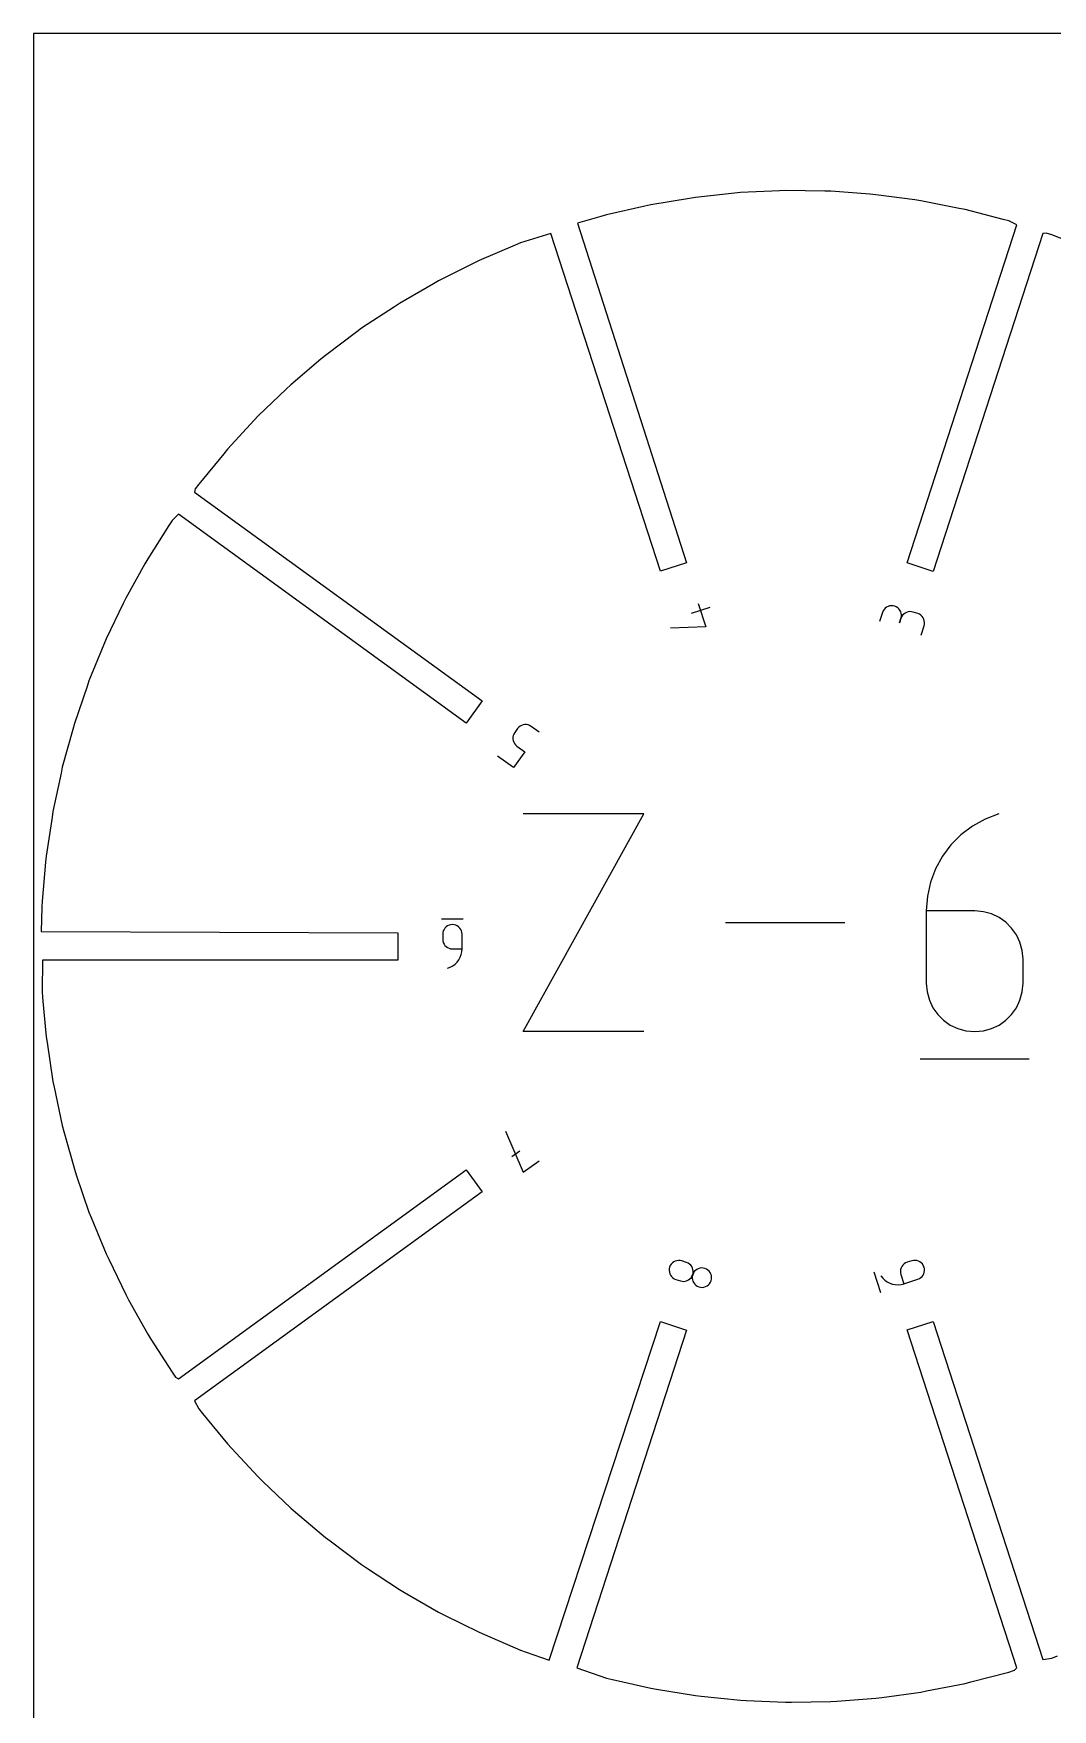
# Model space of a CAD drawing. Extents: x 0 to 457, y 0 to 812.
# Drawn here: x 0 to 223.9, y 443.6 to 812 of the extents above; entities that cross this region are included whole.
import ezdxf

# ---------------------------------------------------------------- set-up
doc = ezdxf.new("R2010")
doc.units = 0

msp = doc.modelspace()

# ---------------------------------------------------------------- linework, layer by layer
at = {"layer": 'annotation', "color": 1}
for p, q in [((148.574157, 685.829712), (144.519243, 684.512191)), ((146.050665, 686.689798), (147.697846, 681.620296)), ((186.905892, 685.442232), (186.700085, 685.129762)), ((187.158642, 685.70934), (186.905892, 685.442232)), ((187.450678, 685.927265), (187.158642, 685.70934)), ((187.774347, 686.092186), (187.450678, 685.927265)), ((188.121991, 686.20028), (187.774347, 686.092186)), ((188.485957, 686.247725), (188.121991, 686.20028)), ((188.858589, 686.230699), (188.485957, 686.247725)), ((189.232231, 686.14538), (188.858589, 686.230699)), ((189.586367, 685.994229), (189.232231, 686.14538)), ((189.232231, 686.14538), (189.232231, 686.14538)), ((189.899167, 685.788545), (189.586367, 685.994229)), ((190.166732, 685.535903), (189.899167, 685.788545)), ((190.385161, 685.243881), (190.166732, 685.535903)), ((190.550555, 684.920054), (190.385161, 685.243881)), ((147.697846, 681.620296), (139.93962, 681.337832)), ((186.548875, 684.775754), (185.890115, 682.748296)), ((186.700085, 685.129762), (186.548875, 684.775754)), ((190.60379, 683.458232), (190.273945, 682.443072)), ((190.273945, 682.443072), (190.60379, 683.458232)), ((190.659015, 684.572), (190.550555, 684.920054)), ((190.60379, 683.458232), (190.689532, 683.833512)), ((190.755, 683.812241), (190.60379, 683.458232)), ((190.60379, 683.458232), (190.60379, 683.458232)), ((190.706641, 684.207293), (190.659015, 684.572)), ((190.689532, 683.833512), (190.706641, 684.207293)), ((190.960807, 684.12471), (190.755, 683.812241)), ((191.213556, 684.391818), (190.960807, 684.12471)), ((191.505593, 684.609744), (191.213556, 684.391818)), ((191.829261, 684.774664), (191.505593, 684.609744)), ((192.176906, 684.882758), (191.829261, 684.774664)), ((192.540872, 684.930203), (192.176906, 684.882758)), ((192.913503, 684.913177), (192.540872, 684.930203)), ((193.287145, 684.827859), (192.913503, 684.913177)), ((194.302306, 684.498013), (193.287145, 684.827859)), ((193.287145, 684.827859), (193.287145, 684.827859)), ((194.654888, 684.347367), (194.302306, 684.498013)), ((194.966441, 684.142088), (194.654888, 684.347367)), ((195.233032, 683.889763), (194.966441, 684.142088)), ((195.009378, 679.785268), (195.668139, 681.812725)), ((195.450727, 683.597979), (195.233032, 683.889763)), ((195.615596, 683.274323), (195.450727, 683.597979)), ((195.723704, 682.926383), (195.615596, 683.274323)), ((195.668139, 681.812725), (195.753908, 682.187997)), ((195.668139, 681.812725), (195.668139, 681.812725)), ((195.771119, 682.561745), (195.723704, 682.926383)), ((195.753908, 682.187997), (195.771119, 682.561745)), ((106.622018, 659.514958), (106.368763, 659.224938)), ((106.914464, 659.748699), (106.622018, 659.514958)), ((107.237636, 659.924843), (106.914464, 659.748699)), ((107.583069, 660.042076), (107.237636, 659.924843)), ((107.942298, 660.099081), (107.583069, 660.042076)), ((108.306858, 660.094542), (107.942298, 660.099081)), ((108.668284, 660.027145), (108.306858, 660.094542)), ((109.018111, 659.895571), (108.668284, 660.027145)), ((109.347874, 659.698507), (109.018111, 659.895571)), ((111.072532, 658.44547), (109.347874, 659.698507)), ((109.347874, 659.698507), (109.347874, 659.698507)), ((105.348109, 657.32436), (105.343809, 656.960336)), ((105.343809, 656.960336), (105.401091, 656.601831)), ((105.415395, 657.685525), (105.348109, 657.32436)), ((105.401091, 656.601831), (105.518549, 656.257219)), ((105.547072, 658.035456), (105.415395, 657.685525)), ((105.518549, 656.257219), (105.694778, 655.934878)), ((105.744544, 658.365775), (105.547072, 658.035456)), ((105.694778, 655.934878), (105.928375, 655.643185)), ((106.368763, 659.224938), (105.744544, 658.365775)), ((105.744544, 658.365775), (105.744544, 658.365775)), ((105.429794, 650.678906), (101.980478, 653.184982)), ((107.942593, 654.137477), (105.429794, 650.678906)), ((105.928375, 655.643185), (106.217934, 655.390515)), ((106.217934, 655.390515), (107.942593, 654.137477)), ((107.559179, 592.618553), (134.126493, 640.466125)), ((134.126493, 640.466125), (107.559179, 640.466125)), ((206.297653, 637.787169), (203.783928, 635.891543)), ((209.090767, 639.324872), (206.297653, 637.787169)), ((212.134598, 640.466125), (209.090767, 639.324872)), ((212.134598, 640.466125), (212.134598, 640.466125)), ((201.578264, 633.67652), (199.709335, 631.180625)), ((203.783928, 635.891543), (201.578264, 633.67652)), ((199.709335, 631.180625), (198.205812, 628.442386)), ((198.205812, 628.442386), (197.096368, 625.500328)), ((197.096368, 625.500328), (196.409675, 622.392978)), ((196.409675, 622.392978), (196.174405, 619.158862)), ((196.174405, 619.158862), (196.174405, 603.255681)), ((206.799531, 619.158862), (196.174405, 619.158862)), ((208.710485, 618.988326), (206.799531, 619.158862)), ((210.508627, 618.496491), (208.710485, 618.988326)), ((94.440668, 617.350545), (89.640668, 617.350545)), ((90.411179, 615.391172), (90.200948, 615.093288)), ((90.668047, 615.648439), (90.411179, 615.391172)), ((90.965551, 615.85905), (90.668047, 615.648439)), ((91.29769, 616.016965), (90.965551, 615.85905)), ((91.658464, 616.116144), (91.29769, 616.016965)), ((92.041872, 616.150545), (91.658464, 616.116144)), ((92.424488, 616.116144), (92.041872, 616.150545)), ((92.041872, 616.150545), (92.041872, 616.150545)), ((92.784841, 616.016965), (92.424488, 616.116144)), ((93.116856, 615.85905), (92.784841, 616.016965)), ((93.414459, 615.648439), (93.116856, 615.85905)), ((93.671574, 615.391172), (93.414459, 615.648439)), ((93.882128, 615.093288), (93.671574, 615.391172)), ((178.236067, 616.542339), (152.073833, 616.542339)), ((212.164048, 617.713018), (210.508627, 618.496491)), ((213.646843, 616.667566), (212.164048, 617.713018)), ((214.927103, 615.389796), (213.646843, 616.667566)), ((215.974922, 613.909368), (214.927103, 615.389796)), ((89.944397, 614.399833), (89.910078, 614.016342)), ((89.910078, 614.016342), (89.910078, 612.954358)), ((89.910078, 612.954358), (89.910078, 612.954358)), ((89.910078, 612.954358), (89.944397, 612.571053)), ((90.043354, 614.760829), (89.944397, 614.399833)), ((89.944397, 612.571053), (90.043354, 612.210556)), ((90.200948, 615.093288), (90.043354, 614.760829)), ((90.043354, 612.210556), (90.200948, 611.878817)), ((90.200948, 611.878817), (90.411179, 611.581788)), ((90.411179, 611.581788), (90.668047, 611.32542)), ((94.040044, 614.760829), (93.882128, 615.093288)), ((94.139249, 614.399833), (94.040044, 614.760829)), ((94.173667, 614.016342), (94.139249, 614.399833)), ((94.173667, 610.825574), (94.173667, 614.016342)), ((94.173667, 614.016342), (94.173667, 614.016342)), ((216.760392, 612.255942), (215.974922, 613.909368)), ((217.253606, 610.45918), (216.760392, 612.255942)), ((90.668047, 611.32542), (90.965551, 611.115664)), ((90.965551, 611.115664), (91.29769, 610.95847)), ((91.29769, 610.95847), (91.658464, 610.859789)), ((91.658464, 610.859789), (92.041872, 610.825574)), ((92.041872, 610.825574), (94.173667, 610.825574)), ((92.646914, 607.468376), (93.089452, 607.912792)), ((93.089452, 607.912792), (93.464429, 608.413561)), ((93.464429, 608.413561), (93.766092, 608.962954)), ((93.766092, 608.962954), (93.988687, 609.55324)), ((93.988687, 609.55324), (94.126463, 610.17669)), ((94.126463, 610.17669), (94.173667, 610.825574)), ((217.424656, 608.54874), (217.253606, 610.45918)), ((217.424656, 603.255681), (217.424656, 608.54874)), ((217.424656, 608.54874), (217.424656, 608.54874)), ((90.97146, 606.550545), (91.582165, 606.779523)), ((90.97146, 606.550545), (90.97146, 606.550545)), ((91.582165, 606.779523), (92.142568, 607.088043)), ((92.142568, 607.088043), (92.646914, 607.468376)), ((196.174405, 603.255681), (196.174405, 603.255681)), ((196.174405, 603.255681), (196.34595, 601.344315)), ((196.34595, 601.344315), (196.840399, 599.545071)), ((216.760392, 599.545071), (217.253606, 601.344315)), ((217.253606, 601.344315), (217.424656, 603.255681)), ((196.840399, 599.545071), (197.627474, 597.888052)), ((197.627474, 597.888052), (198.676898, 596.403364)), ((214.927103, 596.403364), (215.974922, 597.888052)), ((215.974922, 597.888052), (216.760392, 599.545071)), ((198.676898, 596.403364), (199.958393, 595.121111)), ((199.958393, 595.121111), (201.441681, 594.071399)), ((201.441681, 594.071399), (203.096485, 593.284333)), ((203.096485, 593.284333), (204.892528, 592.790016)), ((208.710485, 592.790016), (210.508627, 593.284333)), ((210.508627, 593.284333), (212.164048, 594.071399)), ((212.164048, 594.071399), (213.646843, 595.121111)), ((213.646843, 595.121111), (214.927103, 596.403364)), ((134.126493, 592.618553), (107.559179, 592.618553)), ((204.892528, 592.790016), (206.799531, 592.618553)), ((206.799531, 592.618553), (208.710485, 592.790016)), ((206.799531, 592.618553), (206.799531, 592.618553)), ((194.843639, 586.637607), (218.767425, 586.637607)), ((103.705136, 570.769147), (107.621268, 561.74813)), ((105.108469, 565.206701), (106.835076, 566.461154)), ((107.621268, 561.74813), (111.074968, 564.25739)), ((140.129556, 541.518732), (139.92435, 541.20651)), ((140.381654, 541.785922), (140.129556, 541.518732)), ((140.673109, 542.004141), (140.381654, 541.785922)), ((140.996383, 542.16945), (140.673109, 542.004141)), ((141.343938, 542.277911), (140.996383, 542.16945)), ((141.708239, 542.325586), (141.343938, 542.277911)), ((142.081749, 542.308536), (141.708239, 542.325586)), ((142.456929, 542.222821), (142.081749, 542.308536)), ((142.456929, 542.222821), (142.456929, 542.222821)), ((143.466936, 541.89465), (142.456929, 542.222821)), ((143.820878, 541.743479), (143.466936, 541.89465)), ((144.133484, 541.537649), (143.820878, 541.743479)), ((144.400869, 541.284795), (144.133484, 541.537649)), ((191.297242, 541.569809), (191.029853, 541.316886)), ((191.609913, 541.775712), (191.297242, 541.569809)), ((191.963999, 541.926951), (191.609913, 541.775712)), ((192.979159, 542.256796), (191.963999, 541.926951)), ((191.963999, 541.926951), (191.963999, 541.926951)), ((193.354536, 542.342574), (192.979159, 542.256796)), ((193.728571, 542.359796), (193.354536, 542.342574)), ((194.093634, 542.312369), (193.728571, 542.359796)), ((194.442093, 542.204201), (194.093634, 542.312369)), ((194.766317, 542.0392), (194.442093, 542.204201)), ((195.058675, 541.821275), (194.766317, 542.0392)), ((195.311536, 541.554333), (195.058675, 541.821275)), ((195.517268, 541.242282), (195.311536, 541.554333)), ((139.687881, 540.478732), (139.670376, 540.105523)), ((139.670376, 540.105523), (139.717278, 539.741182)), ((139.773574, 540.853195), (139.687881, 540.478732)), ((139.717278, 539.741182), (139.824804, 539.393326)), ((139.92435, 541.20651), (139.773574, 540.853195)), ((139.773574, 540.853195), (139.773574, 540.853195)), ((139.824804, 539.393326), (139.989171, 539.069573)), ((139.989171, 539.069573), (140.206598, 538.777538)), ((140.206598, 538.777538), (140.473301, 538.524837)), ((140.473301, 538.524837), (140.785499, 538.319088)), ((140.785499, 538.319088), (141.139408, 538.167907)), ((141.139408, 538.167907), (142.149415, 537.839736)), ((142.149415, 537.839736), (142.149415, 537.839736)), ((142.149415, 537.839736), (142.524766, 537.753945)), ((143.2637, 537.784084), (143.612049, 537.89222)), ((143.612049, 537.89222), (143.936163, 538.057204)), ((143.936163, 538.057204), (144.228424, 538.27514)), ((144.228424, 538.27514), (144.481216, 538.542131)), ((144.619147, 540.992551), (144.400869, 541.284795)), ((144.481216, 538.542131), (144.686921, 538.854279)), ((144.784432, 540.668551), (144.619147, 540.992551)), ((144.686921, 538.854279), (144.837923, 539.207688)), ((144.752426, 538.833162), (144.735448, 538.459781)), ((144.735448, 538.459781), (144.783112, 538.095193)), ((144.837923, 539.207688), (144.752426, 538.833162)), ((144.783112, 538.095193), (144.891541, 537.747044)), ((144.892839, 540.320431), (144.784432, 540.668551)), ((144.837923, 539.207688), (144.92347, 539.582365)), ((144.988896, 539.56094), (144.837923, 539.207688)), ((144.837923, 539.207688), (144.837923, 539.207688)), ((144.837923, 539.207688), (144.837923, 539.207688)), ((144.94048, 539.955824), (144.892839, 540.320431)), ((144.92347, 539.582365), (144.94048, 539.955824)), ((145.194627, 539.872991), (144.988896, 539.56094)), ((145.447488, 540.139933), (145.194627, 539.872991)), ((145.739846, 540.357858), (145.447488, 540.139933)), ((146.06407, 540.522859), (145.739846, 540.357858)), ((146.412529, 540.631026), (146.06407, 540.522859)), ((146.777592, 540.678454), (146.412529, 540.631026)), ((147.151627, 540.661232), (146.777592, 540.678454)), ((147.527004, 540.575454), (147.151627, 540.661232)), ((147.879411, 540.424782), (147.527004, 540.575454)), ((147.527004, 540.575454), (147.527004, 540.575454)), ((148.190823, 540.21934), (147.879411, 540.424782)), ((148.45731, 539.966777), (148.190823, 540.21934)), ((148.674945, 539.674742), (148.45731, 539.966777)), ((148.8398, 539.350883), (148.674945, 539.674742)), ((148.741824, 537.536761), (148.892838, 537.890166)), ((148.947944, 539.002847), (148.8398, 539.350883)), ((148.892838, 537.890166), (148.978392, 538.264841)), ((148.892838, 537.890166), (148.892838, 537.890166)), ((148.995451, 538.638284), (148.947944, 539.002847)), ((148.978392, 538.264841), (148.995451, 538.638284)), ((184.655747, 539.832464), (186.139028, 535.267393)), ((186.208438, 538.937054), (186.208438, 538.937054)), ((186.208438, 538.937054), (186.612883, 538.427463)), ((186.612883, 538.427463), (187.077842, 537.990176)), ((187.077842, 537.990176), (187.594085, 537.628274)), ((190.538052, 540.352436), (190.490464, 539.987872)), ((190.490464, 539.987872), (190.507495, 539.614508)), ((190.507495, 539.614508), (190.593012, 539.239989)), ((190.646391, 540.700555), (190.538052, 540.352436)), ((190.593012, 539.239989), (191.251773, 537.212531)), ((190.811614, 541.024586), (190.646391, 540.700555)), ((191.029853, 541.316886), (190.811614, 541.024586)), ((191.251773, 537.212531), (194.29668, 538.201882)), ((194.29668, 538.201882), (194.650817, 538.353033)), ((194.29668, 538.201882), (194.29668, 538.201882)), ((194.650817, 538.353033), (194.963617, 538.558717)), ((194.963617, 538.558717), (195.231181, 538.811359)), ((195.231181, 538.811359), (195.449611, 539.103381)), ((195.449611, 539.103381), (195.615005, 539.427208)), ((195.66824, 540.88903), (195.517268, 541.242282)), ((195.615005, 539.427208), (195.723465, 539.775262)), ((195.753982, 540.51375), (195.66824, 540.88903)), ((195.66824, 540.88903), (195.66824, 540.88903)), ((195.723465, 539.775262), (195.77109, 540.139969)), ((195.77109, 540.139969), (195.753982, 540.51375)), ((142.524766, 537.753945), (142.898734, 537.736694)), ((142.898734, 537.736694), (143.2637, 537.784084)), ((144.891541, 537.747044), (145.056859, 537.422982)), ((145.056859, 537.422982), (145.275188, 537.130653)), ((145.275188, 537.130653), (145.542654, 536.877705)), ((145.542654, 536.877705), (145.855377, 536.671785)), ((145.855377, 536.671785), (146.209483, 536.52054)), ((146.209483, 536.52054), (146.209483, 536.52054)), ((146.209483, 536.52054), (146.583149, 536.435297)), ((146.583149, 536.435297), (146.955842, 536.418459)), ((146.955842, 536.418459), (147.319887, 536.466149)), ((147.319887, 536.466149), (147.667612, 536.574488)), ((147.667612, 536.574488), (147.991341, 536.739597)), ((147.991341, 536.739597), (148.283402, 536.957598)), ((148.283402, 536.957598), (148.536121, 537.224612)), ((148.536121, 537.224612), (148.741824, 537.536761)), ((187.594085, 537.628274), (188.152386, 537.344839)), ((188.152386, 537.344839), (188.743516, 537.142953)), ((188.743516, 537.142953), (189.358248, 537.025697)), ((189.358248, 537.025697), (189.987353, 536.996154)), ((189.987353, 536.996154), (190.621604, 537.057405)), ((190.621604, 537.057405), (191.251773, 537.212531))]:
    msp.add_line(p, q, dxfattribs=at)
at = {"layer": 'boundary', "color": 5}
for p, q in [((163.939482, 777.412857), (155.311275, 777.025361)), ((165.24154, 777.471334), (163.939482, 777.412857)), ((173.877477, 777.342134), (165.24154, 777.471334)), ((175.180702, 777.322636), (173.877477, 777.342134)), ((183.793457, 776.677208), (175.180702, 777.322636)), ((134.348779, 774.067915), (125.928415, 772.146007)), ((135.61947, 774.357939), (134.348779, 774.067915)), ((144.139692, 775.77281), (135.61947, 774.357939)), ((145.425455, 775.986327), (144.139692, 775.77281)), ((154.015045, 776.889123), (145.425455, 775.986327)), ((155.311275, 777.025361), (154.015045, 776.889123)), ((185.093183, 776.579808), (183.793457, 776.677208)), ((193.651921, 775.420437), (185.093183, 776.579808)), ((194.943494, 775.245481), (193.651921, 775.420437)), ((203.417579, 773.57634), (194.943494, 775.245481)), ((204.696378, 773.324457), (203.417579, 773.57634)), ((124.677343, 771.780506), (119.556001, 770.284312)), ((119.556001, 770.284312), (143.483525, 695.672145)), ((125.928415, 772.146007), (124.677343, 771.780506)), ((191.958761, 695.636788), (216.09793, 769.929511)), ((213.055478, 771.151545), (204.696378, 773.324457)), ((214.316924, 770.823636), (213.055478, 771.151545)), ((216.09793, 769.929511), (214.316924, 770.823636)), ((113.657049, 768.052192), (107.029351, 766.005346)), ((137.777186, 693.818043), (113.657049, 768.052192)), ((221.804265, 768.075398), (197.6651, 693.782686)), ((222.531103, 768.154673), (221.804265, 768.075398)), ((223.770682, 767.75191), (222.531103, 768.154673)), ((231.810551, 764.596496), (223.770682, 767.75191)), ((105.830867, 765.493088), (97.888993, 762.098564)), ((107.029351, 766.005346), (105.830867, 765.493088)), ((96.723289, 761.515549), (88.998643, 757.652152)), ((97.888993, 762.098564), (96.723289, 761.515549)), ((87.869891, 757.000468), (80.390109, 752.68201)), ((88.998643, 757.652152), (87.869891, 757.000468)), ((79.302352, 751.963986), (72.09422, 747.205951)), ((80.390109, 752.68201), (79.302352, 751.963986)), ((71.05135, 746.424161), (64.140674, 741.243544)), ((72.09422, 747.205951), (71.05135, 746.424161)), ((63.146426, 740.400788), (56.557937, 734.816178)), ((64.140674, 741.243544), (63.146426, 740.400788)), ((55.615868, 733.915467), (49.373156, 727.946816)), ((56.557937, 734.816178), (55.615868, 733.915467)), ((48.486638, 726.991377), (42.612048, 720.660079)), ((49.373156, 727.946816), (48.486638, 726.991377)), ((41.784258, 719.653334), (36.298835, 712.98204)), ((42.612048, 720.660079), (41.784258, 719.653334)), ((35.532733, 711.927592), (35.383523, 711.211831)), ((35.383523, 711.211831), (98.580683, 665.296408)), ((36.298835, 712.98204), (35.532733, 711.927592)), ((29.754418, 703.841816), (25.104728, 696.56332)), ((30.45609, 704.940193), (29.754418, 703.841816)), ((31.856811, 706.35773), (30.45609, 704.940193)), ((95.053971, 660.442305), (31.856811, 706.35773)), ((25.104728, 696.56332), (24.470002, 695.424946)), ((24.470002, 695.424946), (20.263916, 687.881404)), ((143.483525, 695.672145), (137.777186, 693.818043)), ((197.6651, 693.782686), (191.958761, 695.636788)), ((19.698407, 686.707108), (15.951002, 678.925524)), ((20.263916, 687.881404), (19.698407, 686.707108)), ((15.951002, 678.925524), (15.456731, 677.71951)), ((15.456731, 677.71951), (12.181401, 669.727742)), ((11.760138, 668.494328), (8.968601, 660.32099)), ((12.181401, 669.727742), (11.760138, 668.494328)), ((98.580683, 665.296408), (95.053971, 660.442305)), ((8.968601, 660.32099), (8.621857, 659.06459)), ((8.621857, 659.06459), (6.324127, 650.738931)), ((6.05314, 649.464043), (4.257439, 641.015879)), ((6.324127, 650.738931), (6.05314, 649.464043)), ((4.257439, 641.015879), (4.063183, 639.727066)), ((4.063183, 639.727066), (2.775905, 631.186627)), ((2.775905, 631.186627), (2.659071, 629.888505)), ((2.659071, 629.888505), (1.884881, 621.286371)), ((1.84589, 619.983584), (1.68627, 614.650545)), ((1.884881, 621.286371), (1.84589, 619.983584)), ((1.68627, 614.650545), (80.040668, 614.350545)), ((80.040668, 614.350545), (80.040668, 608.350545)), ((1.986268, 608.350545), (1.884881, 601.41472)), ((80.040668, 608.350545), (1.986268, 608.350545)), ((1.884881, 601.41472), (2.001715, 600.116597)), ((2.001715, 600.116597), (2.775905, 591.514463)), ((2.775905, 591.514463), (2.970162, 590.225651)), ((2.970162, 590.225651), (4.257439, 581.685212)), ((4.257439, 581.685212), (4.528425, 580.410324)), ((4.528425, 580.410324), (6.324127, 571.96216)), ((6.324127, 571.96216), (6.670871, 570.705759)), ((6.670871, 570.705759), (8.968601, 562.3801)), ((8.968601, 562.3801), (9.389864, 561.146686)), ((9.389864, 561.146686), (12.181401, 552.973349)), ((31.856811, 516.343361), (95.053971, 562.258785)), ((95.053971, 562.258785), (98.580683, 557.404683)), ((98.580683, 557.404683), (35.383523, 511.489259)), ((12.181401, 552.973349), (12.675672, 551.767336)), ((12.675672, 551.767336), (15.951002, 543.775567)), ((15.951002, 543.775567), (16.516511, 542.60127)), ((16.516511, 542.60127), (20.263917, 534.819686)), ((20.263917, 534.819686), (20.898642, 533.681314)), ((20.898642, 533.681314), (25.104728, 526.137772)), ((113.279026, 454.456285), (137.777186, 528.883047)), ((143.483525, 527.028946), (119.363389, 452.7948)), ((137.777186, 528.883047), (143.483525, 527.028946)), ((191.958761, 527.064302), (197.6651, 528.918404)), ((216.09793, 452.771578), (191.958761, 527.064302)), ((197.6651, 528.918404), (221.804266, 454.625689)), ((25.104728, 526.137772), (25.8064, 525.039394)), ((25.8064, 525.039394), (30.45609, 517.760897)), ((30.45609, 517.760897), (31.222191, 516.706449)), ((31.222191, 516.706449), (31.856811, 516.343361)), ((35.383523, 511.489259), (36.298835, 509.71905)), ((36.298835, 509.71905), (37.126625, 508.712306)), ((37.126625, 508.712306), (42.612049, 502.041011)), ((42.612049, 502.041011), (43.498567, 501.085573)), ((43.498567, 501.085573), (49.373156, 494.754275)), ((49.373156, 494.754275), (50.315224, 493.853564)), ((50.315224, 493.853564), (56.557937, 487.884912)), ((56.557937, 487.884912), (57.552186, 487.042155)), ((57.552186, 487.042155), (64.140674, 481.457547)), ((64.140674, 481.457547), (65.183544, 480.675757)), ((65.183544, 480.675757), (72.09422, 475.49514)), ((72.09422, 475.49514), (73.181978, 474.777116)), ((73.181978, 474.777116), (80.390109, 470.019081)), ((80.390109, 470.019081), (81.518861, 469.367397)), ((81.518861, 469.367397), (88.998644, 465.048939)), ((88.998644, 465.048939), (90.164348, 464.465925)), ((90.164348, 464.465925), (97.888994, 460.602527)), ((97.888994, 460.602527), (99.087478, 460.090269)), ((99.087478, 460.090269), (107.029351, 456.695744)), ((107.029351, 456.695744), (108.256328, 456.256077)), ((108.256328, 456.256077), (113.279026, 454.456285)), ((221.804266, 454.625689), (223.770681, 454.949181)), ((223.770681, 454.949181), (224.983955, 455.425357)), ((119.363389, 452.7948), (125.928416, 450.555084)), ((125.928416, 450.555084), (127.199106, 450.26506)), ((127.199106, 450.26506), (135.61947, 448.343152)), ((204.696379, 449.376634), (205.957825, 449.704544)), ((205.957825, 449.704544), (214.316924, 451.877455)), ((214.316924, 451.877455), (215.556503, 452.280219)), ((215.556503, 452.280219), (216.09793, 452.771578)), ((135.61947, 448.343152), (136.905233, 448.129635)), ((136.905233, 448.129635), (145.425455, 446.714764)), ((145.425455, 446.714764), (146.721685, 446.578526)), ((146.721685, 446.578526), (155.311275, 445.67573)), ((176.480427, 445.475855), (185.093182, 446.121283)), ((185.093182, 446.121283), (186.384756, 446.296239)), ((186.384756, 446.296239), (194.943494, 447.45561)), ((194.943494, 447.45561), (196.222294, 447.707494)), ((196.222294, 447.707494), (204.696379, 449.376634)), ((155.311275, 445.67573), (156.613332, 445.617253)), ((156.613332, 445.617253), (165.24154, 445.229756)), ((165.24154, 445.229756), (166.544764, 445.249254)), ((166.544764, 445.249254), (175.180702, 445.378455)), ((175.180702, 445.378455), (176.480427, 445.475855))]:
    msp.add_line(p, q, dxfattribs=at)
at = {"layer": 'frame', "color": 5}
for p, q in [((457, 812), (0, 812)), ((0, 812), (0, 0))]:
    msp.add_line(p, q, dxfattribs=at)

doc.saveas('drawing.dxf')
